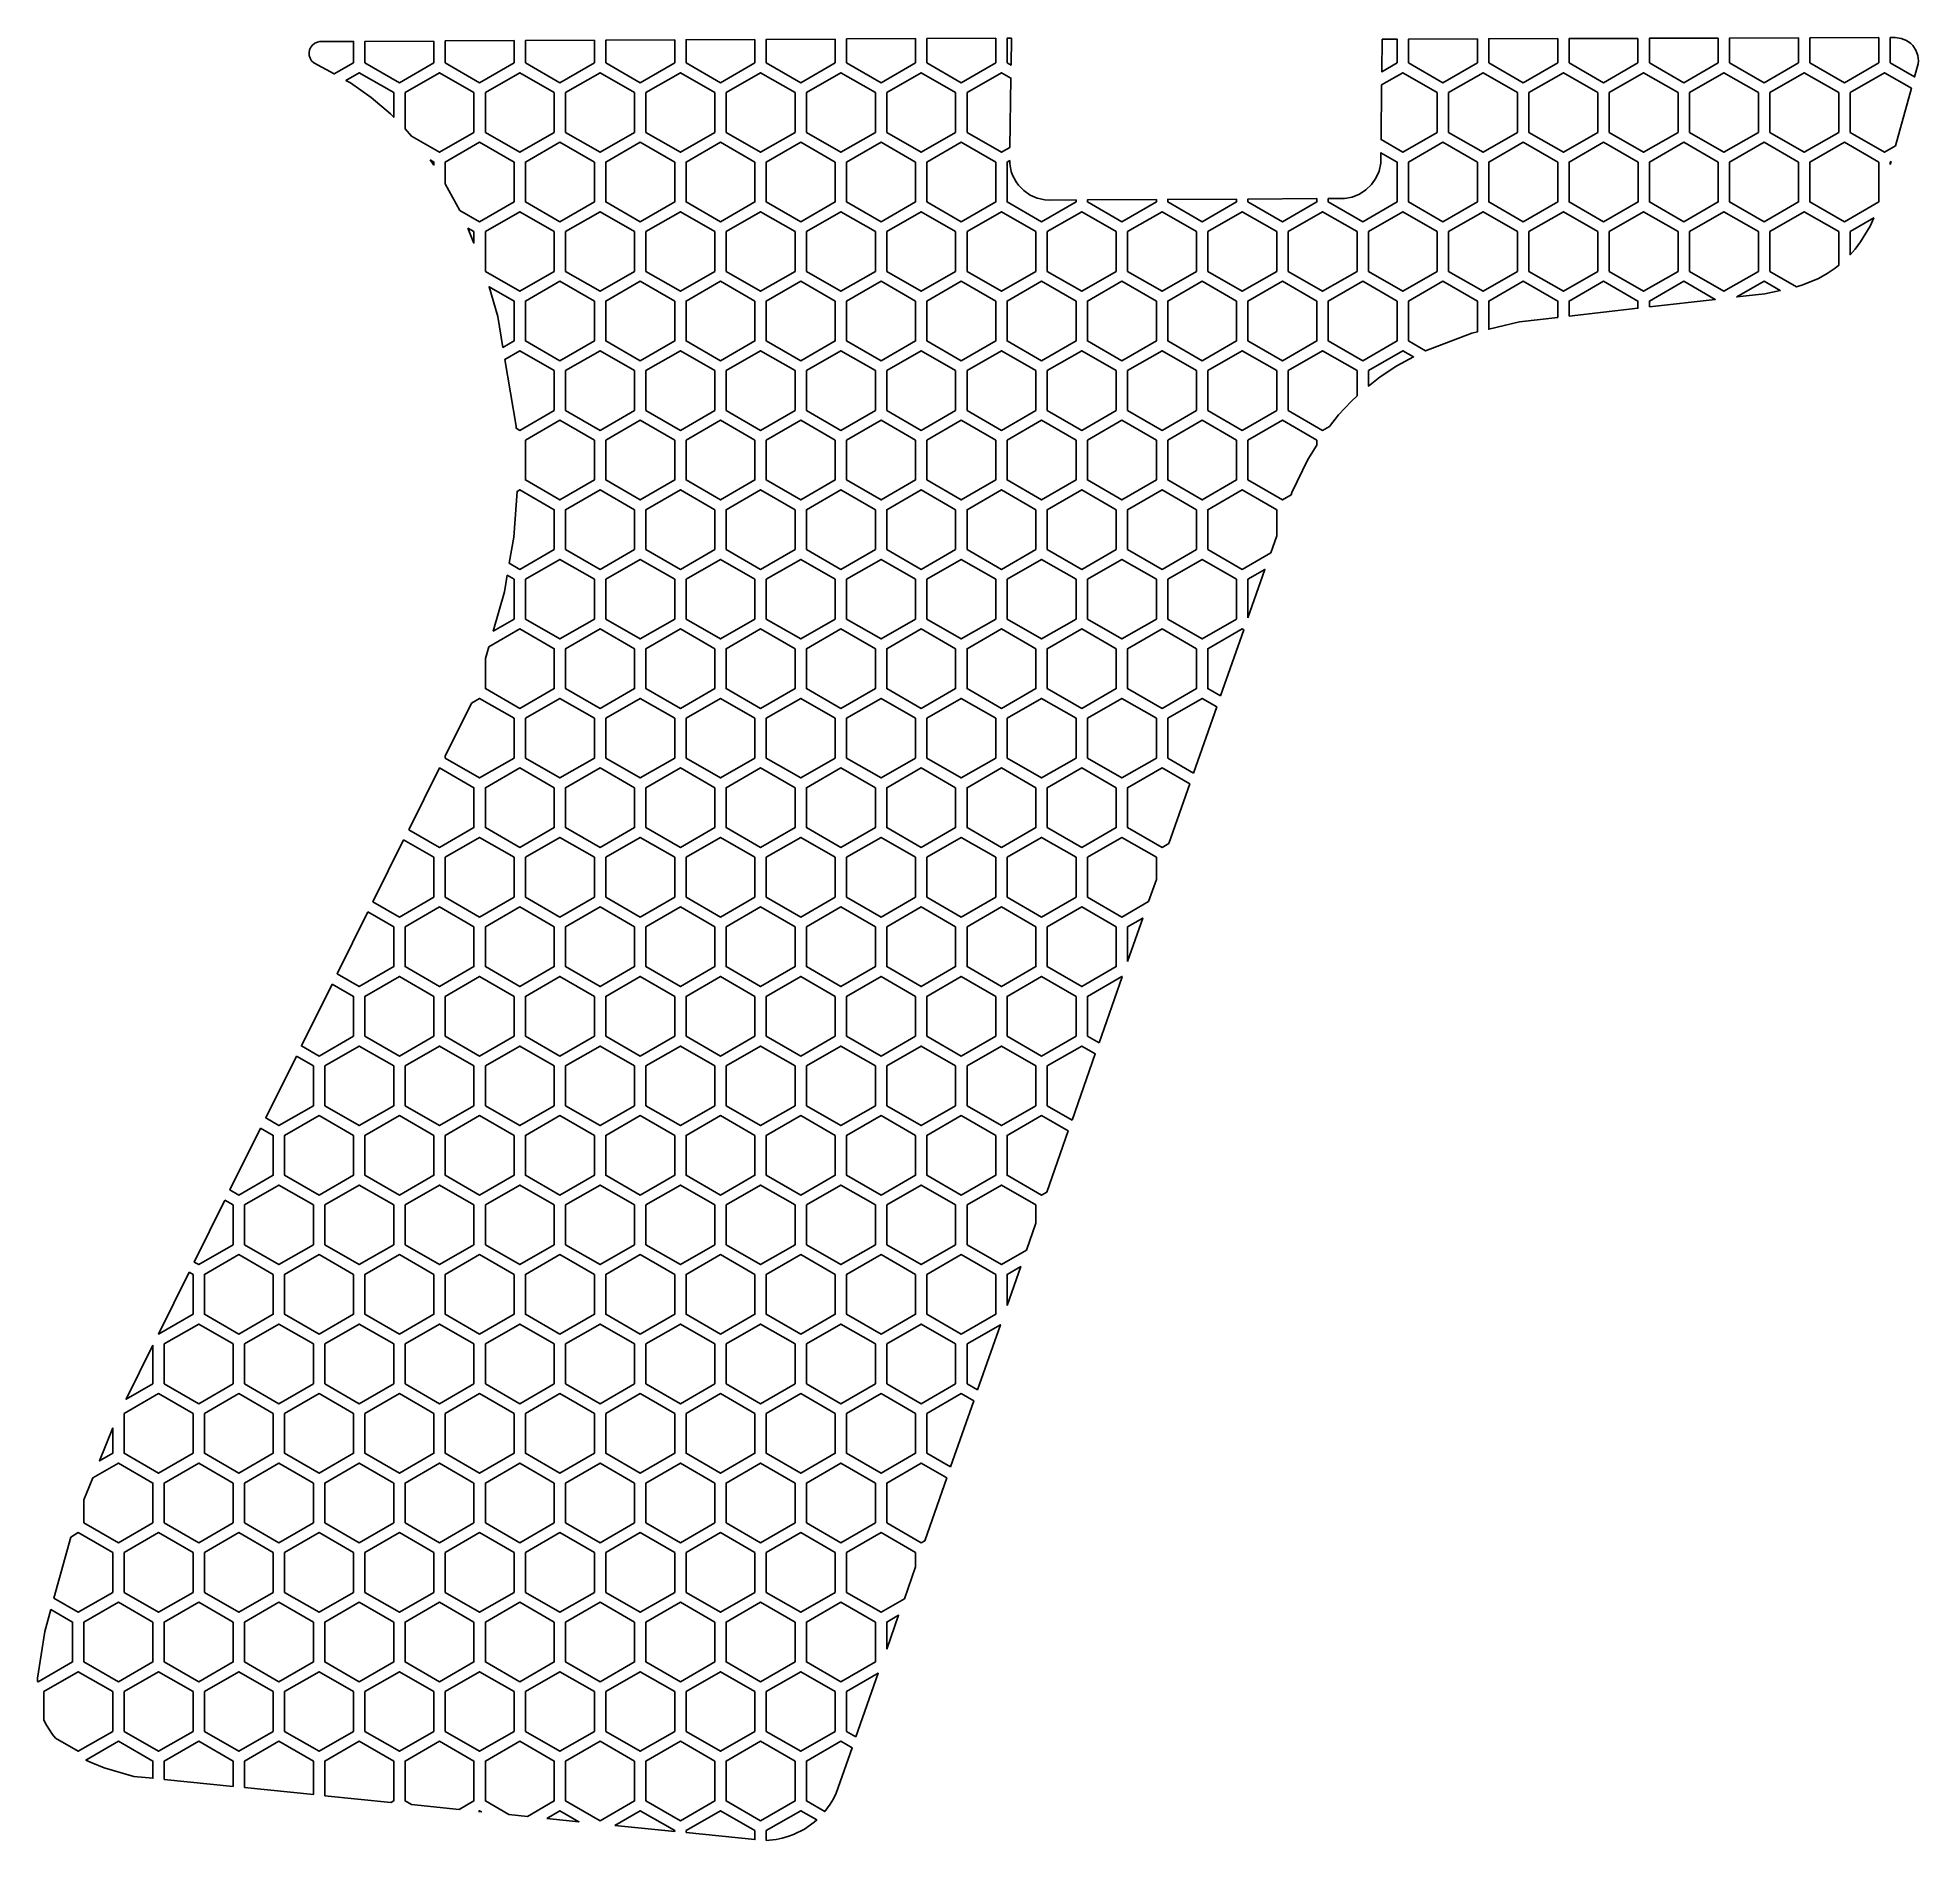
# Model space of a CAD drawing. Header units: millimetres. Extents: x 21.1 to 103.8, y -283.4 to -204.1.
import ezdxf

# ---------------------------------------------------------------- set-up
doc = ezdxf.new("R2010")
doc.units = ezdxf.units.MM

# ---------------------------------------------------------------- blocks, each defined once
blk = doc.blocks.new('HEX')
blk.add_lwpolyline([(1.516, 0.875), (0, 1.75), (-1.516, 0.875), (-1.516, -0.875), (0, -1.75), (1.516, -0.875)], close=True)

msp = doc.modelspace()

# ---------------------------------------------------------------- linework, layer by layer
for points in [[(33.206, -205.187), (33.105, -205.094), (33.036, -204.984), (32.999, -204.864), (32.993, -204.739), (33.015, -204.616), (33.064, -204.501), (33.14, -204.4), (33.24, -204.321), (33.363, -204.268), (33.458, -204.251), (34.949, -204.243), (34.949, -205.184), (34.098, -205.675), (33.206, -205.187)], [(38.48, -204.226), (38.48, -205.184), (36.964, -206.059), (35.449, -205.184), (35.449, -204.241), (38.48, -204.226)], [(42.011, -204.208), (42.011, -205.184), (40.495, -206.059), (38.98, -205.184), (38.98, -204.223), (42.011, -204.208)], [(45.542, -204.19), (45.542, -205.184), (44.027, -206.059), (42.511, -205.184), (42.511, -204.206), (45.542, -204.19)], [(49.073, -204.173), (49.073, -205.184), (47.558, -206.059), (46.042, -205.184), (46.042, -204.188), (49.073, -204.173)], [(52.604, -204.155), (52.604, -205.184), (51.089, -206.059), (49.573, -205.184), (49.573, -204.17), (52.604, -204.155)], [(56.135, -204.137), (56.135, -205.184), (54.62, -206.059), (53.104, -205.184), (53.104, -204.153), (56.135, -204.137)], [(59.666, -204.12), (59.666, -205.184), (58.151, -206.059), (56.635, -205.184), (56.635, -204.135), (59.666, -204.12)], [(63.198, -204.102), (63.198, -205.184), (61.682, -206.059), (60.166, -205.184), (60.166, -204.117), (63.198, -204.102)], [(63.888, -204.099), (63.871, -205.284), (63.698, -205.184), (63.698, -204.1), (63.888, -204.099)], [(80.195, -204.139), (80.853, -204.137), (80.853, -205.184), (80.178, -205.573), (80.195, -204.139)], [(84.384, -204.127), (84.384, -205.184), (82.869, -206.059), (81.353, -205.184), (81.353, -204.136), (84.384, -204.127)], [(87.915, -204.117), (87.915, -205.184), (86.4, -206.059), (84.884, -205.184), (84.884, -204.126), (87.915, -204.117)], [(91.446, -204.107), (91.446, -205.184), (89.931, -206.059), (88.415, -205.184), (88.415, -204.116), (91.446, -204.107)], [(94.977, -204.097), (94.977, -205.184), (93.462, -206.059), (91.946, -205.184), (91.946, -204.106), (94.977, -204.097)], [(98.508, -204.087), (98.508, -205.184), (96.993, -206.059), (95.477, -205.184), (95.477, -204.096), (98.508, -204.087)], [(102.04, -204.077), (102.04, -205.184), (100.524, -206.059), (99.008, -205.184), (99.008, -204.086), (102.04, -204.077)], [(102.764, -204.075), (103.024, -204.107), (103.256, -204.198), (103.453, -204.341), (103.536, -204.428), (103.67, -204.628), (103.753, -204.855), (103.78, -205.098), (103.77, -205.224), (103.61, -205.802), (102.54, -205.184), (102.54, -204.076), (102.764, -204.075)], [(36.568, -207.432), (35.727, -206.714), (34.811, -206.066), (34.611, -205.956), (35.199, -205.617), (36.714, -206.492), (36.714, -207.581), (36.568, -207.432)], [(37.494, -208.403), (37.214, -208.09), (37.214, -206.492), (38.73, -205.617), (40.245, -206.492), (40.245, -208.242), (38.73, -209.117), (37.494, -208.403)], [(63.821, -208.901), (63.448, -209.117), (61.932, -208.242), (61.932, -206.492), (63.448, -205.617), (63.863, -205.857), (63.821, -208.901)], [(80.171, -206.155), (81.103, -205.617), (82.619, -206.492), (82.619, -208.242), (81.103, -209.117), (80.143, -208.562), (80.171, -206.155)], [(102.767, -208.841), (102.29, -209.117), (100.774, -208.242), (100.774, -206.492), (102.29, -205.617), (103.472, -206.299), (102.767, -208.841)], [(38.98, -210.509), (38.98, -209.55), (40.495, -208.675), (42.011, -209.55), (42.011, -211.3), (40.495, -212.175), (39.627, -211.673), (38.98, -210.509)], [(78.535, -211.151), (78.879, -211.086), (79.196, -210.956), (79.48, -210.77), (79.722, -210.535), (79.917, -210.257), (80.055, -209.943), (80.131, -209.602), (80.136, -209.136), (80.853, -209.55), (80.853, -211.3), (79.337, -212.175), (77.822, -211.3), (77.822, -211.155), (78.535, -211.151)], [(38.319, -209.457), (38.48, -209.55), (38.48, -209.685), (38.319, -209.457)], [(63.811, -209.616), (63.876, -209.96), (63.934, -210.123), (64.092, -210.424), (64.192, -210.561), (64.427, -210.804), (64.705, -210.998), (65.019, -211.136), (65.361, -211.212), (65.54, -211.224), (66.729, -211.217), (66.729, -211.3), (65.213, -212.175), (63.698, -211.3), (63.698, -209.55), (63.813, -209.483), (63.811, -209.616)], [(102.54, -209.663), (102.54, -209.55), (102.577, -209.528), (102.54, -209.663)], [(70.26, -211.197), (70.26, -211.3), (68.744, -212.175), (67.229, -211.3), (67.229, -211.214), (70.26, -211.197)], [(73.791, -211.178), (73.791, -211.3), (72.275, -212.175), (70.76, -211.3), (70.76, -211.195), (73.791, -211.178)], [(77.322, -211.158), (77.322, -211.3), (75.806, -212.175), (74.291, -211.3), (74.291, -211.175), (77.322, -211.158)], [(100.117, -214.216), (99.766, -214.452), (99.382, -214.664), (98.695, -214.947), (98.412, -215.033), (97.243, -214.358), (97.243, -212.608), (98.758, -211.733), (100.274, -212.608), (100.274, -214.09), (100.117, -214.216)], [(39.981, -212.455), (40.245, -212.608), (40.245, -213.109), (39.981, -212.455)], [(101.653, -212.365), (101.236, -213.054), (100.995, -213.374), (100.774, -213.625), (100.774, -212.608), (101.819, -212.004), (101.653, -212.365)], [(41.293, -216.337), (40.913, -215.032), (42.011, -215.666), (42.011, -217.416), (41.52, -217.699), (41.293, -216.337)], [(84.141, -217.08), (82.098, -217.846), (81.353, -217.416), (81.353, -215.666), (82.869, -214.791), (84.384, -215.666), (84.384, -217.021), (84.141, -217.08)], [(86.23, -216.574), (84.884, -216.9), (84.884, -215.666), (86.4, -214.791), (87.915, -215.666), (87.915, -216.381), (86.23, -216.574)], [(88.415, -216.324), (88.415, -215.666), (89.931, -214.791), (91.446, -215.666), (91.446, -215.979), (88.415, -216.324)], [(91.946, -215.922), (91.946, -215.666), (93.462, -214.791), (94.848, -215.591), (91.946, -215.922)], [(97.022, -215.343), (95.794, -215.483), (96.993, -214.791), (97.707, -215.203), (97.022, -215.343)], [(42.099, -221.168), (41.608, -218.226), (42.261, -217.849), (43.777, -218.724), (43.777, -220.474), (42.261, -221.349), (42.102, -221.257), (42.099, -221.168)], [(78.827, -220.077), (78.276, -220.669), (77.873, -221.175), (77.572, -221.349), (76.056, -220.474), (76.056, -218.724), (77.572, -217.849), (79.087, -218.724), (79.087, -219.838), (78.827, -220.077)], [(80.845, -218.507), (80.107, -218.994), (79.587, -219.4), (79.587, -218.724), (81.103, -217.849), (81.575, -218.122), (80.845, -218.507)], [(76.924, -222.63), (76.225, -224.077), (76.186, -224.188), (75.806, -224.407), (74.291, -223.532), (74.291, -221.782), (75.806, -220.907), (77.322, -221.782), (77.322, -222.008), (76.924, -222.63)], [(41.994, -226.045), (42.143, -224.033), (42.261, -223.965), (43.777, -224.84), (43.777, -226.59), (42.261, -227.465), (41.8, -227.198), (41.994, -226.045)], [(75.29, -226.743), (74.041, -227.465), (72.525, -226.59), (72.525, -224.84), (74.041, -223.965), (75.556, -224.84), (75.556, -225.984), (75.29, -226.743)], [(74.291, -229.597), (74.291, -227.898), (75.037, -227.467), (74.291, -229.597)], [(41.59, -228.445), (41.711, -227.725), (42.011, -227.898), (42.011, -229.648), (41.091, -230.179), (41.59, -228.445)], [(40.892, -230.872), (42.261, -230.081), (43.777, -230.956), (43.777, -232.706), (42.261, -233.581), (40.745, -232.706), (40.745, -231.379), (40.892, -230.872)], [(73.088, -233.031), (72.525, -232.706), (72.525, -230.956), (74.041, -230.081), (74.108, -230.119), (73.088, -233.031)], [(40.137, -233.346), (40.495, -233.139), (42.011, -234.014), (42.011, -235.764), (40.495, -236.639), (38.98, -235.764), (38.98, -235.678), (40.137, -233.346)], [(71.9, -236.422), (70.76, -235.764), (70.76, -234.014), (72.275, -233.139), (72.92, -233.511), (71.9, -236.422)], [(37.374, -238.914), (38.73, -236.197), (40.245, -237.072), (40.245, -238.822), (38.73, -239.697), (37.374, -238.914)], [(70.814, -239.521), (70.51, -239.697), (68.994, -238.822), (68.994, -237.072), (70.51, -236.197), (71.732, -236.902), (70.814, -239.521)], [(37.151, -239.363), (38.48, -240.13), (38.48, -241.88), (36.964, -242.755), (35.802, -242.084), (37.151, -239.363)], [(69.919, -242.077), (68.744, -242.755), (67.229, -241.88), (67.229, -240.13), (68.744, -239.255), (70.26, -240.13), (70.26, -241.104), (69.919, -242.077)], [(35.579, -242.532), (36.714, -243.188), (36.714, -244.938), (35.199, -245.813), (34.229, -245.253), (35.579, -242.532)], [(68.994, -244.717), (68.994, -243.188), (69.665, -242.8), (68.994, -244.717)], [(34.006, -245.702), (34.949, -246.246), (34.949, -247.996), (33.433, -248.871), (32.656, -248.422), (34.006, -245.702)], [(67.742, -248.292), (67.229, -247.996), (67.229, -246.246), (68.744, -245.371), (68.761, -245.381), (67.742, -248.292)], [(32.434, -248.871), (33.183, -249.304), (33.183, -251.054), (31.668, -251.929), (31.084, -251.592), (32.434, -248.871)], [(66.554, -251.684), (65.463, -251.054), (65.463, -249.304), (66.979, -248.429), (67.573, -248.772), (66.554, -251.684)], [(65.443, -254.854), (65.213, -254.987), (63.698, -254.112), (63.698, -252.362), (65.213, -251.487), (66.385, -252.164), (65.443, -254.854)], [(30.861, -252.04), (31.418, -252.362), (31.418, -254.112), (29.902, -254.987), (29.511, -254.761), (30.861, -252.04)], [(64.548, -257.41), (63.448, -258.045), (61.932, -257.17), (61.932, -255.42), (63.448, -254.545), (64.963, -255.42), (64.963, -256.224), (64.548, -257.41)], [(29.288, -255.21), (29.652, -255.42), (29.652, -257.17), (28.137, -258.045), (27.938, -257.93), (29.288, -255.21)], [(27.716, -258.379), (27.887, -258.478), (27.887, -260.228), (26.371, -261.103), (27.716, -258.379)], [(63.698, -259.837), (63.698, -258.478), (64.294, -258.134), (63.698, -259.837)], [(62.395, -263.554), (61.932, -263.286), (61.932, -261.536), (63.399, -260.689), (62.395, -263.554)], [(26.121, -261.593), (26.121, -263.286), (24.943, -263.966), (26.121, -261.593)], [(61.207, -266.945), (60.166, -266.344), (60.166, -264.594), (61.682, -263.719), (62.227, -264.034), (61.207, -266.945)], [(24.356, -265.219), (24.356, -266.344), (23.774, -266.68), (24.356, -265.219)], [(23.476, -267.429), (24.606, -266.777), (26.121, -267.652), (26.121, -269.402), (24.606, -270.277), (23.09, -269.402), (23.09, -268.398), (23.476, -267.429)], [(60.071, -270.188), (59.916, -270.277), (58.401, -269.402), (58.401, -267.652), (59.916, -266.777), (61.039, -267.425), (60.071, -270.188)], [(22.507, -270.027), (22.84, -269.835), (24.356, -270.71), (24.356, -272.46), (22.84, -273.335), (21.771, -272.718), (22.507, -270.027)], [(59.176, -272.743), (58.151, -273.335), (56.635, -272.46), (56.635, -270.71), (58.151, -269.835), (59.666, -270.71), (59.666, -271.344), (59.176, -272.743)], [(21.053, -276.236), (21.37, -274.186), (21.635, -273.216), (22.59, -273.768), (22.59, -275.518), (21.074, -276.393), (21.051, -276.379), (21.053, -276.236)], [(58.401, -274.956), (58.401, -273.768), (58.923, -273.467), (58.401, -274.956)], [(21.704, -278.71), (21.438, -278.306), (21.324, -278.076), (21.324, -276.826), (22.84, -275.951), (24.356, -276.826), (24.356, -278.576), (22.84, -279.451), (21.844, -278.876), (21.704, -278.71)], [(57.049, -278.815), (56.635, -278.576), (56.635, -276.826), (58.028, -276.022), (57.049, -278.815)], [(25.283, -280.553), (23.972, -280.178), (23.4, -279.95), (23.173, -279.836), (24.606, -279.009), (26.121, -279.884), (26.121, -280.639), (25.283, -280.553)], [(26.621, -280.69), (26.621, -279.884), (28.137, -279.009), (29.652, -279.884), (29.652, -280.998), (26.621, -280.69)], [(30.152, -281.049), (30.152, -279.884), (31.668, -279.009), (33.183, -279.884), (33.183, -281.358), (30.152, -281.049)], [(33.683, -281.409), (33.683, -279.884), (35.199, -279.009), (36.714, -279.884), (36.714, -281.634), (36.591, -281.705), (33.683, -281.409)], [(37.497, -281.797), (37.214, -281.634), (37.214, -279.884), (38.73, -279.009), (40.245, -279.884), (40.245, -281.634), (39.593, -282.011), (37.497, -281.797)], [(41.785, -282.234), (40.745, -281.634), (40.745, -279.884), (42.261, -279.009), (43.777, -279.884), (43.777, -281.634), (42.595, -282.316), (41.785, -282.234)], [(56.179, -281.3), (56.058, -281.544), (55.919, -281.775), (55.677, -282.1), (54.87, -281.634), (54.87, -279.884), (56.385, -279.009), (56.881, -279.295), (56.179, -281.3)], [(40.443, -282.097), (40.495, -282.067), (40.57, -282.11), (40.443, -282.097)], [(43.445, -282.403), (44.027, -282.067), (44.858, -282.547), (43.445, -282.403)], [(46.446, -282.709), (47.558, -282.067), (49.073, -282.942), (49.073, -282.976), (46.446, -282.709)], [(49.573, -283.027), (49.573, -282.942), (51.089, -282.067), (52.604, -282.942), (52.604, -283.336), (49.573, -283.027)], [(55.212, -282.568), (54.781, -282.873), (54.307, -283.111), (54.057, -283.203), (53.799, -283.276), (53.535, -283.33), (53.104, -283.37), (53.104, -282.942), (54.62, -282.067), (55.32, -282.471), (55.212, -282.568)]]:
    msp.add_lwpolyline(points, close=True)

# ---------------------------------------------------------------- block references
for p in [(42.261, -207.367), (45.792, -207.367), (49.323, -207.367), (52.854, -207.367), (56.385, -207.367), (59.916, -207.367), (84.634, -207.367), (88.165, -207.367), (91.696, -207.367), (95.227, -207.367), (98.758, -207.367), (44.027, -210.425), (47.558, -210.425), (51.089, -210.425), (54.62, -210.425), (58.151, -210.425), (61.682, -210.425), (82.869, -210.425), (86.4, -210.425), (89.931, -210.425), (93.462, -210.425), (96.993, -210.425), (100.524, -210.425), (42.261, -213.483), (45.792, -213.483), (49.323, -213.483), (52.854, -213.483), (56.385, -213.483), (59.916, -213.483), (63.448, -213.483), (66.979, -213.483), (70.51, -213.483), (74.041, -213.483), (77.572, -213.483), (81.103, -213.483), (84.634, -213.483), (88.165, -213.483), (91.696, -213.483), (95.227, -213.483), (44.027, -216.541), (47.558, -216.541), (51.089, -216.541), (54.62, -216.541), (58.151, -216.541), (61.682, -216.541), (65.213, -216.541), (68.744, -216.541), (72.275, -216.541), (75.806, -216.541), (79.337, -216.541), (45.792, -219.599), (49.323, -219.599), (52.854, -219.599), (56.385, -219.599), (59.916, -219.599), (63.448, -219.599), (66.979, -219.599), (70.51, -219.599), (74.041, -219.599), (44.027, -222.657), (47.558, -222.657), (51.089, -222.657), (54.62, -222.657), (58.151, -222.657), (61.682, -222.657), (65.213, -222.657), (68.744, -222.657), (72.275, -222.657), (45.792, -225.715), (49.323, -225.715), (52.854, -225.715), (56.385, -225.715), (59.916, -225.715), (63.448, -225.715), (66.979, -225.715), (70.51, -225.715), (44.027, -228.773), (47.558, -228.773), (51.089, -228.773), (54.62, -228.773), (58.151, -228.773), (61.682, -228.773), (65.213, -228.773), (68.744, -228.773), (72.275, -228.773), (45.792, -231.831), (49.323, -231.831), (52.854, -231.831), (56.385, -231.831), (59.916, -231.831), (63.448, -231.831), (66.979, -231.831), (70.51, -231.831), (44.027, -234.889), (47.558, -234.889), (51.089, -234.889), (54.62, -234.889), (58.151, -234.889), (61.682, -234.889), (65.213, -234.889), (68.744, -234.889), (42.261, -237.947), (45.792, -237.947), (49.323, -237.947), (52.854, -237.947), (56.385, -237.947), (59.916, -237.947), (63.448, -237.947), (66.979, -237.947), (40.495, -241.005), (44.027, -241.005), (47.558, -241.005), (51.089, -241.005), (54.62, -241.005), (58.151, -241.005), (61.682, -241.005), (65.213, -241.005), (38.73, -244.063), (42.261, -244.063), (45.792, -244.063), (49.323, -244.063), (52.854, -244.063), (56.385, -244.063), (59.916, -244.063), (63.448, -244.063), (66.979, -244.063), (36.964, -247.121), (40.495, -247.121), (44.027, -247.121), (47.558, -247.121), (51.089, -247.121), (54.62, -247.121), (58.151, -247.121), (61.682, -247.121), (65.213, -247.121), (35.199, -250.179), (38.73, -250.179), (42.261, -250.179), (45.792, -250.179), (49.323, -250.179), (52.854, -250.179), (56.385, -250.179), (59.916, -250.179), (63.448, -250.179), (33.433, -253.237), (36.964, -253.237), (40.495, -253.237), (44.027, -253.237), (47.558, -253.237), (51.089, -253.237), (54.62, -253.237), (58.151, -253.237), (61.682, -253.237), (31.668, -256.295), (35.199, -256.295), (38.73, -256.295), (42.261, -256.295), (45.792, -256.295), (49.323, -256.295), (52.854, -256.295), (56.385, -256.295), (59.916, -256.295), (29.902, -259.353), (33.433, -259.353), (36.964, -259.353), (40.495, -259.353), (44.027, -259.353), (47.558, -259.353), (51.089, -259.353), (54.62, -259.353), (58.151, -259.353), (61.682, -259.353), (28.137, -262.411), (31.668, -262.411), (35.199, -262.411), (38.73, -262.411), (42.261, -262.411), (45.792, -262.411), (49.323, -262.411), (52.854, -262.411), (56.385, -262.411), (59.916, -262.411), (26.371, -265.469), (29.902, -265.469), (33.433, -265.469), (36.964, -265.469), (40.495, -265.469), (44.027, -265.469), (47.558, -265.469), (51.089, -265.469), (54.62, -265.469), (58.151, -265.469), (28.137, -268.527), (31.668, -268.527), (35.199, -268.527), (38.73, -268.527), (42.261, -268.527), (45.792, -268.527), (49.323, -268.527), (52.854, -268.527), (56.385, -268.527), (26.371, -271.585), (29.902, -271.585), (33.433, -271.585), (36.964, -271.585), (40.495, -271.585), (44.027, -271.585), (47.558, -271.585), (51.089, -271.585), (54.62, -271.585), (24.606, -274.643), (28.137, -274.643), (31.668, -274.643), (35.199, -274.643), (38.73, -274.643), (42.261, -274.643), (45.792, -274.643), (49.323, -274.643), (52.854, -274.643), (56.385, -274.643), (26.371, -277.701), (29.902, -277.701), (33.433, -277.701), (36.964, -277.701), (40.495, -277.701), (44.027, -277.701), (47.558, -277.701), (51.089, -277.701), (54.62, -277.701), (45.792, -280.759), (49.323, -280.759), (52.854, -280.759)]:
    msp.add_blockref('HEX', p)

doc.saveas('drawing.dxf')
